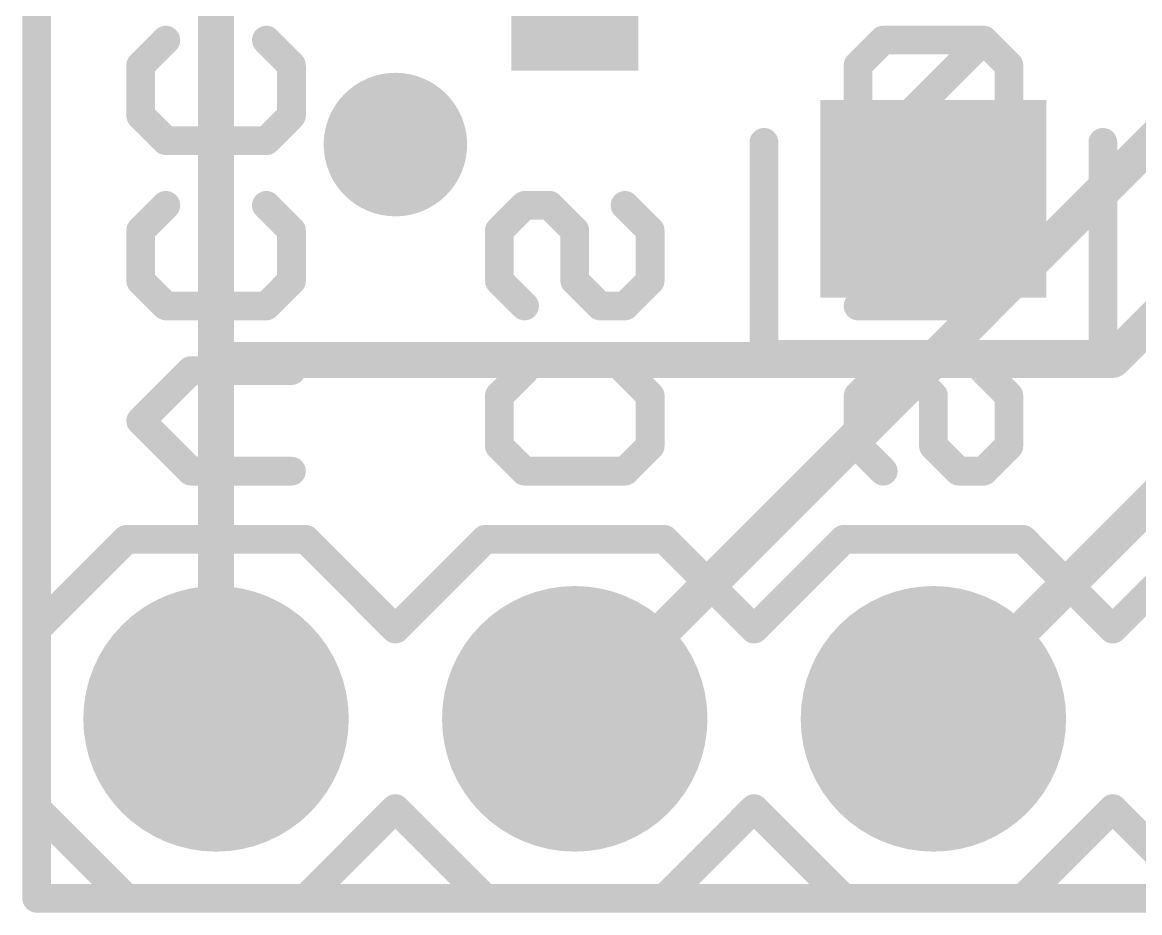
# Model space of a CAD drawing. Extents: x -0.1 to 20.4, y -0.1 to 12.8.
# Drawn here: x -0.1 to 7.81, y -0.1 to 6.2 of the extents above; entities that cross this region are included whole.
import ezdxf

# ---------------------------------------------------------------- set-up
doc = ezdxf.new("R2010")
doc.units = 0
for name, color, linetype in [('1', 12, 'CONTINUOUS'), ('16', 132, 'CONTINUOUS'), ('17', 110, 'CONTINUOUS'), ('18', 110, 'CONTINUOUS'), ('20', 53, 'CONTINUOUS'), ('21', 41, 'CONTINUOUS'), ('22', 40, 'CONTINUOUS'), ('51', 53, 'CONTINUOUS')]:
    doc.layers.add(name, color=color, linetype=linetype)

# ---------------------------------------------------------------- blocks, each defined once
blk = doc.blocks.new('RECT')
blk.add_solid([(-0.5, -0.5), (0.5, -0.5), (-0.5, 0.5), (0.5, 0.5)])
blk = doc.blocks.new('ROUNDP')
at = {"const_width": 0.5}
blk.add_lwpolyline([(0, -0.25, 1), (0, 0.25, 1), (0, -0.25)], format="xyb", dxfattribs=at)
blk = doc.blocks.new('ROUNDV')
at = {"const_width": 0.5}
blk.add_lwpolyline([(0, -0.25, 1), (0, 0.25, 1), (0, -0.25)], format="xyb", dxfattribs=at)

msp = doc.modelspace()

# ---------------------------------------------------------------- linework, layer by layer
at = {"layer": '1'}
for points, const_width in [([(0, 12.7), (0, 0)], 0.2032), ([(1.27, 3.81), (1.27, 6.35)], 0.254), ([(7.62, 3.81), (8.76, 4.95)], 0.254), ([(1.27, 1.27), (1.27, 3.81)], 0.254), ([(1.27, 3.81), (7.62, 3.81)], 0.254), ([(0, 0), (20.32, 0)], 0.2032)]:
    msp.add_lwpolyline(points, dxfattribs=dict(at, const_width=const_width))
for points, const_width in [([(1.3335, 3.81, 1), (1.2065, 3.81)], 0.127), ([(1.27, 3.8735, 1), (1.27, 3.7465)], 0.127), ([(7.5751, 3.8549, 1), (7.6649, 3.7651)], 0.127), ([(7.62, 3.7465, 1), (7.62, 3.8735)], 0.127), ([(1.2065, 3.81, 1), (1.3335, 3.81)], 0.127), ([(1.2065, 1.27, 1), (1.3335, 1.27)], 0.127), ([(0, 0.0508, 1), (0, -0.0508)], 0.1016), ([(-0.0508, 0, 1), (0.0508, 0)], 0.1016)]:
    msp.add_lwpolyline(points, format="xyb", dxfattribs=dict(at, const_width=const_width))
at = {"layer": '16'}
for points, const_width in [([(0, 12.7), (0, 0)], 0.2032), ([(3.81, 1.27), (9.398, 6.858)], 0.254), ([(6.35, 1.27), (10.668, 5.588)], 0.254), ([(3.81, 1.27), (3.81, 1.2954)], 0.254), ([(0, 0), (20.32, 0)], 0.2032)]:
    msp.add_lwpolyline(points, dxfattribs=dict(at, const_width=const_width))
for points, const_width in [([(3.8735, 1.2954, 1), (3.7465, 1.2954)], 0.127), ([(3.7651, 1.3149, 1), (3.8549, 1.2251)], 0.127), ([(6.3051, 1.3149, 1), (6.3949, 1.2251)], 0.127), ([(3.7465, 1.27, 1), (3.8735, 1.27)], 0.127), ([(0, 0.0508, 1), (0, -0.0508)], 0.1016), ([(-0.0508, 0, 1), (0.0508, 0)], 0.1016)]:
    msp.add_lwpolyline(points, format="xyb", dxfattribs=dict(at, const_width=const_width))
at = {"layer": '20', "const_width": 0.2032}
for points in [[(0, 12.7), (0, 0)], [(0, 0), (20.3, 0)]]:
    msp.add_lwpolyline(points, dxfattribs=at)
at = {"layer": '20', "const_width": 0.1016}
for points in [[(0, 0.0508, 1), (0, -0.0508)], [(-0.0508, 0, 1), (0.0508, 0)]]:
    msp.add_lwpolyline(points, format="xyb", dxfattribs=at)
at = {"layer": '21', "const_width": 0.2032}
for points in [[(5.15, 3.85), (5.15, 5.35)], [(7.55, 5.35), (7.55, 3.85)], [(7.55, 3.85), (5.15, 3.85)], [(0, 1.905), (0.635, 2.54)], [(0.635, 2.54), (1.905, 2.54)], [(2.54, 1.905), (1.905, 2.54)], [(2.54, 1.905), (3.175, 2.54)], [(3.175, 2.54), (4.445, 2.54)], [(5.08, 1.905), (4.445, 2.54)], [(5.08, 1.905), (5.715, 2.54)], [(5.715, 2.54), (6.985, 2.54)], [(6.985, 2.54), (7.62, 1.905)], [(7.62, 1.905), (8.255, 2.54)], [(0, 0.635), (0, 1.905)], [(0.635, 0), (0, 0.635)], [(1.905, 0), (2.54, 0.635)], [(3.175, 0), (2.54, 0.635)], [(4.445, 0), (5.08, 0.635)], [(5.715, 0), (5.08, 0.635)], [(7.62, 0.635), (6.985, 0)], [(8.255, 0), (7.62, 0.635)], [(1.905, 0), (0.635, 0)], [(4.445, 0), (3.175, 0)], [(6.985, 0), (5.715, 0)]]:
    msp.add_lwpolyline(points, dxfattribs=at)
at = {"layer": '21', "const_width": 0.1016}
for points in [[(5.2008, 5.35, 1), (5.0992, 5.35)], [(7.6008, 5.35, 1), (7.4992, 5.35)], [(5.15, 3.9008, 1), (5.15, 3.7992)], [(5.0992, 3.85, 1), (5.2008, 3.85)], [(7.4992, 3.85, 1), (7.6008, 3.85)], [(7.55, 3.7992, 1), (7.55, 3.9008)], [(0.635, 2.5908, 1), (0.635, 2.4892)], [(0.6709, 2.5041, 1), (0.5991, 2.5759)], [(1.9409, 2.5759, 1), (1.8691, 2.5041)], [(1.905, 2.4892, 1), (1.905, 2.5908)], [(3.175, 2.5908, 1), (3.175, 2.4892)], [(3.2109, 2.5041, 1), (3.1391, 2.5759)], [(4.4809, 2.5759, 1), (4.4091, 2.5041)], [(4.445, 2.4892, 1), (4.445, 2.5908)], [(5.715, 2.5908, 1), (5.715, 2.4892)], [(5.7509, 2.5041, 1), (5.6791, 2.5759)], [(7.0209, 2.5759, 1), (6.9491, 2.5041)], [(6.985, 2.4892, 1), (6.985, 2.5908)], [(0.0508, 1.905, 1), (-0.0508, 1.905)], [(-0.0359, 1.9409, 1), (0.0359, 1.8691)], [(2.5041, 1.9409, 1), (2.5759, 1.8691)], [(2.5041, 1.8691, 1), (2.5759, 1.9409)], [(5.0441, 1.9409, 1), (5.1159, 1.8691)], [(5.0441, 1.8691, 1), (5.1159, 1.9409)], [(7.5841, 1.9409, 1), (7.6559, 1.8691)], [(7.5841, 1.8691, 1), (7.6559, 1.9409)], [(0.0359, 0.6709, 1), (-0.0359, 0.5991)], [(2.5759, 0.6709, 1), (2.5041, 0.5991)], [(2.5759, 0.5991, 1), (2.5041, 0.6709)], [(5.1159, 0.6709, 1), (5.0441, 0.5991)], [(5.1159, 0.5991, 1), (5.0441, 0.6709)], [(7.6559, 0.6709, 1), (7.5841, 0.5991)], [(7.6559, 0.5991, 1), (7.5841, 0.6709)], [(-0.0508, 0.635, 1), (0.0508, 0.635)], [(0.635, 0.0508, 1), (0.635, -0.0508)], [(0.5991, -0.0359, 1), (0.6709, 0.0359)], [(1.8691, 0.0359, 1), (1.9409, -0.0359)], [(1.905, -0.0508, 1), (1.905, 0.0508)], [(3.175, 0.0508, 1), (3.175, -0.0508)], [(3.1391, -0.0359, 1), (3.2109, 0.0359)], [(4.4091, 0.0359, 1), (4.4809, -0.0359)], [(4.445, -0.0508, 1), (4.445, 0.0508)], [(5.715, 0.0508, 1), (5.715, -0.0508)], [(5.6791, -0.0359, 1), (5.7509, 0.0359)], [(6.9491, 0.0359, 1), (7.0209, -0.0359)], [(6.985, -0.0508, 1), (6.985, 0.0508)]]:
    msp.add_lwpolyline(points, format="xyb", dxfattribs=at)
at = {"layer": '22', "const_width": 0.2032}
for points in [[(0.7366, 5.8952), (0.9146, 6.0732)], [(1.6264, 6.0732), (1.8043, 5.8952)], [(5.9946, 6.0732), (5.8166, 5.8952)], [(6.7064, 6.0732), (5.9946, 6.0732)], [(5.9946, 5.3614), (6.7064, 6.0732)], [(6.8843, 5.8952), (6.7064, 6.0732)], [(0.7366, 5.5393), (0.7366, 5.8952)], [(1.8043, 5.8952), (1.8043, 5.5393)], [(5.8166, 5.8952), (5.8166, 5.5393)], [(6.8843, 5.5393), (6.8843, 5.8952)], [(0.9146, 5.3614), (0.7366, 5.5393)], [(1.8043, 5.5393), (1.6264, 5.3614)], [(5.8166, 5.5393), (5.9946, 5.3614)], [(6.7064, 5.3614), (6.8843, 5.5393)], [(1.6264, 5.3614), (0.9146, 5.3614)], [(5.9946, 5.3614), (6.7064, 5.3614)], [(0.7366, 4.7259), (0.9146, 4.9038)], [(1.6264, 4.9038), (1.8043, 4.7259)], [(3.4546, 4.9038), (3.2766, 4.7259)], [(3.6325, 4.9038), (3.4546, 4.9038)], [(3.8105, 4.7259), (3.6325, 4.9038)], [(4.1664, 4.9038), (4.3443, 4.7259)], [(6.5284, 4.9038), (5.8166, 4.9038)], [(6.3505, 4.192), (6.3505, 4.9038)], [(6.8843, 4.5479), (6.5284, 4.9038)], [(0.7366, 4.3699), (0.7366, 4.7259)], [(1.8043, 4.7259), (1.8043, 4.3699)], [(3.2766, 4.7259), (3.2766, 4.3699)], [(3.8105, 4.3699), (3.8105, 4.7259)], [(4.3443, 4.7259), (4.3443, 4.3699)], [(6.5284, 4.192), (6.8843, 4.5479)], [(0.9146, 4.192), (0.7366, 4.3699)], [(1.8043, 4.3699), (1.6264, 4.192)], [(3.2766, 4.3699), (3.4546, 4.192)], [(3.9884, 4.192), (3.8105, 4.3699)], [(4.3443, 4.3699), (4.1664, 4.192)], [(1.6264, 4.192), (0.9146, 4.192)], [(4.1664, 4.192), (3.9884, 4.192)], [(5.8166, 4.192), (6.5284, 4.192)], [(0.7366, 3.3785), (1.0925, 3.7344)], [(1.0925, 3.7344), (1.8043, 3.7344)], [(3.2766, 3.5565), (3.4546, 3.7344)], [(4.1664, 3.7344), (4.3443, 3.5565)], [(5.9946, 3.7344), (5.8166, 3.5565)], [(6.1725, 3.7344), (5.9946, 3.7344)], [(6.3505, 3.5565), (6.1725, 3.7344)], [(6.7064, 3.7344), (6.8843, 3.5565)], [(3.2766, 3.2006), (3.2766, 3.5565)], [(4.3443, 3.5565), (4.3443, 3.2006)], [(5.8166, 3.5565), (5.8166, 3.2006)], [(6.3505, 3.2006), (6.3505, 3.5565)], [(6.8843, 3.5565), (6.8843, 3.2006)], [(1.0925, 3.0226), (0.7366, 3.3785)], [(3.4546, 3.0226), (3.2766, 3.2006)], [(4.3443, 3.2006), (4.1664, 3.0226)], [(5.8166, 3.2006), (5.9946, 3.0226)], [(6.5284, 3.0226), (6.3505, 3.2006)], [(6.8843, 3.2006), (6.7064, 3.0226)], [(1.8043, 3.0226), (1.0925, 3.0226)], [(4.1664, 3.0226), (3.4546, 3.0226)], [(6.7064, 3.0226), (6.5284, 3.0226)]]:
    msp.add_lwpolyline(points, dxfattribs=at)
at = {"layer": '22', "const_width": 0.1016}
for points in [[(0.9505, 6.0373, 1), (0.8786, 6.1091)], [(1.6623, 6.1091, 1), (1.5904, 6.0373)], [(5.9946, 6.124, 1), (5.9946, 6.0224)], [(6.0305, 6.0373, 1), (5.9586, 6.1091)], [(6.7423, 6.1091, 1), (6.6704, 6.0373)], [(6.7423, 6.0373, 1), (6.6704, 6.1091)], [(6.7064, 6.0224, 1), (6.7064, 6.124)], [(0.7874, 5.8952, 1), (0.6858, 5.8952)], [(0.7007, 5.9312, 1), (0.7725, 5.8593)], [(1.8551, 5.8952, 1), (1.7535, 5.8952)], [(1.7684, 5.8593, 1), (1.8402, 5.9312)], [(5.8674, 5.8952, 1), (5.7658, 5.8952)], [(5.7807, 5.9312, 1), (5.8525, 5.8593)], [(6.9351, 5.8952, 1), (6.8335, 5.8952)], [(6.8484, 5.8593, 1), (6.9202, 5.9312)], [(0.7725, 5.5753, 1), (0.7007, 5.5034)], [(1.8402, 5.5034, 1), (1.7684, 5.5753)], [(5.8525, 5.5753, 1), (5.7807, 5.5034)], [(6.9202, 5.5034, 1), (6.8484, 5.5753)], [(0.6858, 5.5393, 1), (0.7874, 5.5393)], [(1.7535, 5.5393, 1), (1.8551, 5.5393)], [(5.7658, 5.5393, 1), (5.8674, 5.5393)], [(6.8335, 5.5393, 1), (6.9351, 5.5393)], [(0.9146, 5.4122, 1), (0.9146, 5.3106)], [(1.6264, 5.3106, 1), (1.6264, 5.4122)], [(5.9946, 5.4122, 1), (5.9946, 5.3106)], [(6.7064, 5.3106, 1), (6.7064, 5.4122)], [(0.8786, 5.3255, 1), (0.9505, 5.3973)], [(1.5904, 5.3973, 1), (1.6623, 5.3255)], [(5.9586, 5.3973, 1), (6.0305, 5.3255)], [(5.9586, 5.3255, 1), (6.0305, 5.3973)], [(6.6704, 5.3973, 1), (6.7423, 5.3255)], [(0.9505, 4.8679, 1), (0.8786, 4.9397)], [(1.6623, 4.9397, 1), (1.5904, 4.8679)], [(3.4546, 4.9546, 1), (3.4546, 4.853)], [(3.4905, 4.8679, 1), (3.4186, 4.9397)], [(3.6684, 4.9397, 1), (3.5966, 4.8679)], [(3.6325, 4.853, 1), (3.6325, 4.9546)], [(4.2023, 4.9397, 1), (4.1304, 4.8679)], [(5.8166, 4.9546, 1), (5.8166, 4.853)], [(6.4013, 4.9038, 1), (6.2997, 4.9038)], [(6.5643, 4.9397, 1), (6.4925, 4.8679)], [(6.5284, 4.853, 1), (6.5284, 4.9546)], [(0.7874, 4.7259, 1), (0.6858, 4.7259)], [(1.8551, 4.7259, 1), (1.7535, 4.7259)], [(3.3274, 4.7259, 1), (3.2258, 4.7259)], [(3.8613, 4.7259, 1), (3.7597, 4.7259)], [(4.3951, 4.7259, 1), (4.2935, 4.7259)], [(0.7007, 4.7618, 1), (0.7725, 4.6899)], [(1.7684, 4.6899, 1), (1.8402, 4.7618)], [(3.2407, 4.7618, 1), (3.3125, 4.6899)], [(3.7745, 4.6899, 1), (3.8464, 4.7618)], [(4.3084, 4.6899, 1), (4.3802, 4.7618)], [(6.9202, 4.512, 1), (6.8484, 4.5838)], [(6.8484, 4.512, 1), (6.9202, 4.5838)], [(0.7725, 4.4059, 1), (0.7007, 4.334)], [(1.8402, 4.334, 1), (1.7684, 4.4059)], [(3.3125, 4.4059, 1), (3.2407, 4.334)], [(3.8464, 4.4059, 1), (3.7745, 4.334)], [(4.3802, 4.334, 1), (4.3084, 4.4059)], [(0.6858, 4.3699, 1), (0.7874, 4.3699)], [(1.7535, 4.3699, 1), (1.8551, 4.3699)], [(3.2258, 4.3699, 1), (3.3274, 4.3699)], [(3.7597, 4.3699, 1), (3.8613, 4.3699)], [(4.2935, 4.3699, 1), (4.3951, 4.3699)], [(0.9146, 4.2428, 1), (0.9146, 4.1412)], [(0.8786, 4.1561, 1), (0.9505, 4.2279)], [(1.5904, 4.2279, 1), (1.6623, 4.1561)], [(1.6264, 4.1412, 1), (1.6264, 4.2428)], [(3.4186, 4.1561, 1), (3.4905, 4.2279)], [(3.9884, 4.2428, 1), (3.9884, 4.1412)], [(3.9525, 4.1561, 1), (4.0243, 4.2279)], [(4.1304, 4.2279, 1), (4.2023, 4.1561)], [(4.1664, 4.1412, 1), (4.1664, 4.2428)], [(5.8166, 4.2428, 1), (5.8166, 4.1412)], [(6.4925, 4.2279, 1), (6.5643, 4.1561)], [(6.5284, 4.1412, 1), (6.5284, 4.2428)], [(6.2997, 4.192, 1), (6.4013, 4.192)], [(1.0925, 3.7852, 1), (1.0925, 3.6836)], [(1.1284, 3.6985, 1), (1.0566, 3.7703)], [(1.8043, 3.6836, 1), (1.8043, 3.7852)], [(3.4905, 3.6985, 1), (3.4186, 3.7703)], [(4.2023, 3.7703, 1), (4.1304, 3.6985)], [(5.9946, 3.7852, 1), (5.9946, 3.6836)], [(6.0305, 3.6985, 1), (5.9586, 3.7703)], [(6.2084, 3.7703, 1), (6.1366, 3.6985)], [(6.1725, 3.6836, 1), (6.1725, 3.7852)], [(6.7423, 3.7703, 1), (6.6704, 3.6985)], [(3.3274, 3.5565, 1), (3.2258, 3.5565)], [(3.2407, 3.5924, 1), (3.3125, 3.5205)], [(4.3951, 3.5565, 1), (4.2935, 3.5565)], [(4.3084, 3.5205, 1), (4.3802, 3.5924)], [(5.8674, 3.5565, 1), (5.7658, 3.5565)], [(5.7807, 3.5924, 1), (5.8525, 3.5205)], [(6.4013, 3.5565, 1), (6.2997, 3.5565)], [(6.3145, 3.5205, 1), (6.3864, 3.5924)], [(6.9351, 3.5565, 1), (6.8335, 3.5565)], [(6.8484, 3.5205, 1), (6.9202, 3.5924)], [(0.7725, 3.4144, 1), (0.7007, 3.3426)], [(0.7007, 3.4144, 1), (0.7725, 3.3426)], [(3.3125, 3.2365, 1), (3.2407, 3.1646)], [(3.2258, 3.2006, 1), (3.3274, 3.2006)], [(4.2935, 3.2006, 1), (4.3951, 3.2006)], [(4.3802, 3.1646, 1), (4.3084, 3.2365)], [(5.8525, 3.2365, 1), (5.7807, 3.1646)], [(5.7658, 3.2006, 1), (5.8674, 3.2006)], [(6.3864, 3.2365, 1), (6.3145, 3.1646)], [(6.2997, 3.2006, 1), (6.4013, 3.2006)], [(6.8335, 3.2006, 1), (6.9351, 3.2006)], [(6.9202, 3.1646, 1), (6.8484, 3.2365)], [(1.0925, 3.0734, 1), (1.0925, 2.9718)], [(1.0566, 2.9867, 1), (1.1284, 3.0585)], [(1.8043, 2.9718, 1), (1.8043, 3.0734)], [(3.4546, 3.0734, 1), (3.4546, 2.9718)], [(3.4186, 2.9867, 1), (3.4905, 3.0585)], [(4.1304, 3.0585, 1), (4.2023, 2.9867)], [(4.1664, 2.9718, 1), (4.1664, 3.0734)], [(5.9586, 2.9867, 1), (6.0305, 3.0585)], [(6.5284, 3.0734, 1), (6.5284, 2.9718)], [(6.4925, 2.9867, 1), (6.5643, 3.0585)], [(6.6704, 3.0585, 1), (6.7423, 2.9867)], [(6.7064, 2.9718, 1), (6.7064, 3.0734)]]:
    msp.add_lwpolyline(points, format="xyb", dxfattribs=at)

# ---------------------------------------------------------------- block references
at = {"layer": '1'}
for p, xscale, yscale, rotation in [((3.81, 6.208), 0.7, 0.9, 270), ((6.35, 4.95), 1.6, 1.4, 180)]:
    msp.add_blockref('RECT', p, dxfattribs=dict(at, xscale=xscale, yscale=yscale, rotation=rotation))
at = {"layer": '17', "xscale": 1.8796, "yscale": 1.8796, "rotation": 270}
for p in [(1.27, 1.27), (1.27, 1.27), (3.81, 1.27), (3.81, 1.27), (6.35, 1.27), (6.35, 1.27)]:
    msp.add_blockref('ROUNDP', p, dxfattribs=at)
at = {"layer": '18', "xscale": 1.016, "yscale": 1.016}
msp.add_blockref('ROUNDV', (2.54, 5.334), dxfattribs=at)
msp.add_blockref('ROUNDV', (2.54, 5.334), dxfattribs=at)
at = {"layer": '51', "xscale": 0.508, "yscale": 0.508, "rotation": 180}
for p in [(1.27, 1.27), (3.81, 1.27), (6.35, 1.27)]:
    msp.add_blockref('RECT', p, dxfattribs=at)

doc.saveas('drawing.dxf')
